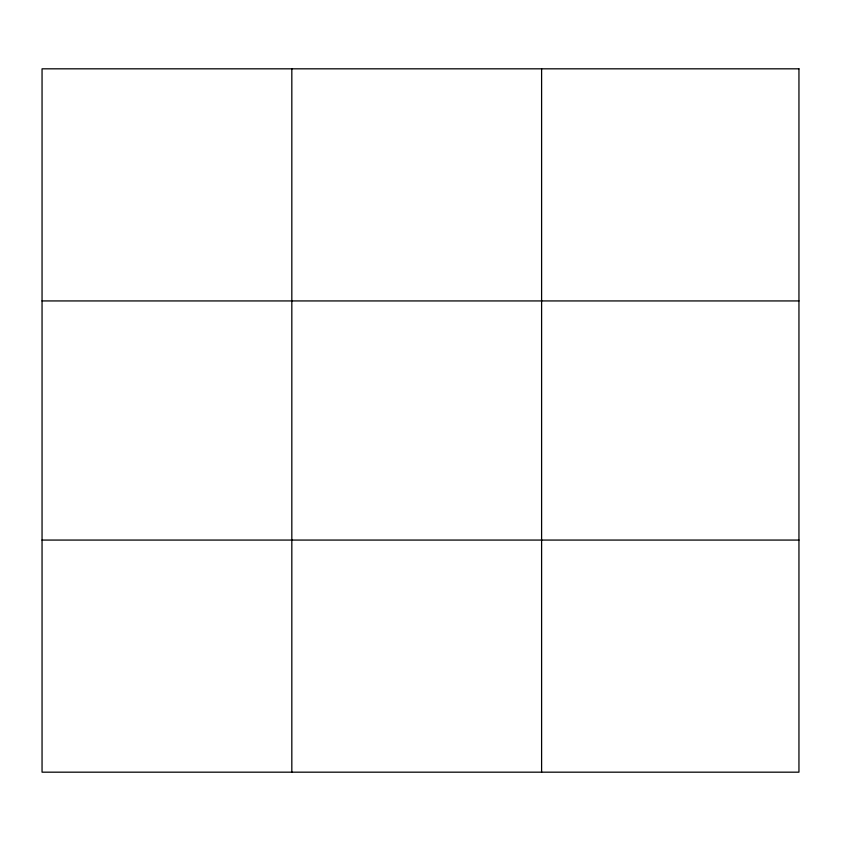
<?xml version="1.0" encoding="UTF-8"?>
<svg xmlns="http://www.w3.org/2000/svg" width="841" height="841" viewBox="0 0 841 841"><rect width="100%" height="100%" fill="white"/><g stroke="black" fill="none" stroke-linecap="round" stroke-linejoin="round"><path stroke-width="1.26" d="M291.827 68.825L291.827 772.175M541.604 68.825L541.604 772.175M42.05 300.931L798.95 300.931M42.05 540.069L798.95 540.069M798.95 68.825L798.95 772.175L42.05 772.175L42.05 68.825L798.95 68.825"/></g></svg>
